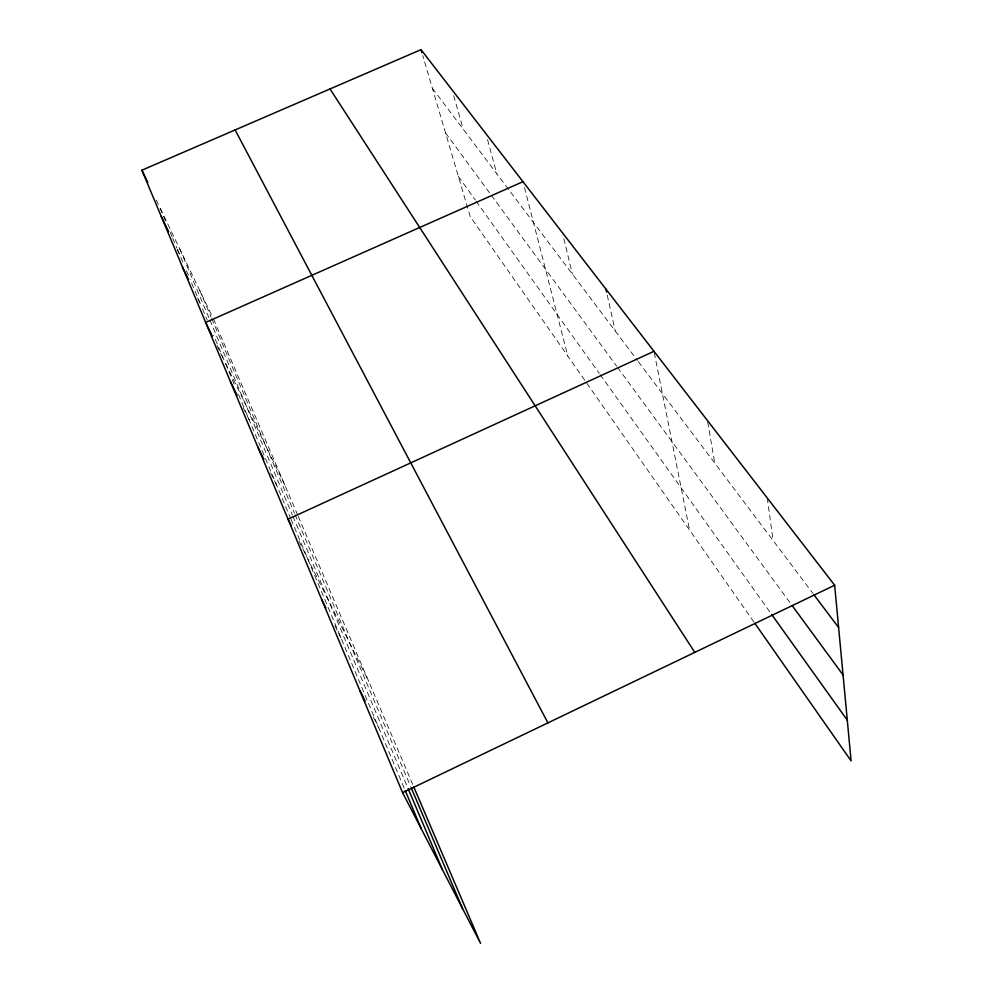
<?xml version="1.0" encoding="UTF-8"?>
<svg xmlns="http://www.w3.org/2000/svg" width="993" height="993" viewBox="0 0 993 993"><rect width="100%" height="100%" fill="white"/><g stroke="black" fill="none" stroke-linecap="round" stroke-linejoin="round"><path stroke-width="0.74" stroke-dasharray="4.96 3.72" d="M432.389 88.29L637.419 360.447M638.338 361.675L812.783 593.231M445.509 132.777L490.443 194.069M491.336 195.286L616.653 366.194M617.559 367.447L790.565 603.384M458.344 176.344L475.262 200.003M476.156 201.256L599.3 373.43M600.194 374.684L770.903 613.376M753.923 622.015L470.198 216.573L422.757 55.596M373.368 717.169L378.829 727.894M334.84 625.751L341.009 638.027M298.98 541.16L368.713 681.384M270.642 472.966L276.749 485.354M243.186 407.626L249.231 419.965M216.921 345.576L224.219 360.546L213.644 335.435M284.941 485.155L224.877 361.911L234.931 386.016M197.458 297.999L200.723 304.739L189.986 279.232M177.263 249.591L179.261 253.724M156.286 200.114L159.55 206.916M160.208 208.282L212.85 317.686M213.507 319.051L297.689 515.007M298.285 516.422L413.2 785.562M199.754 290.465L211.099 317.139M211.695 318.542L294.462 513.207M295.07 514.635L410.581 786.307M179.87 249.144L209.312 318.728M209.908 320.118L292.339 514.933M292.935 516.348L407.54 787.201M160.146 208.331L166.725 223.934M170.299 232.449L172.087 236.706M172.695 238.121L176.866 248.051M177.462 249.466L184.028 265.057M186.411 270.729L189.39 277.817M202.485 308.922L207.189 320.081M238.506 394.494L290.477 517.961M291.073 519.376L404.61 789.162M453.727 95.7L463.234 129.239M487.538 139.641L496.81 173.787M524.478 187.516L567.81 356.053M563.875 238.705L572.415 274.167M607.232 295.045L615.201 330.954M654.288 352.813L689.564 530.039M707.711 422.05L714.749 463.098M767.266 497.989L773.113 540.577"/><path stroke-width="1.49" d="M402.575 792.65L834.654 585.237L421.007 49.65L141.9 170.213L402.575 792.65L480.562 943.35L413.808 786.99M653.977 351.299L288.032 519.165L291.458 526.042M522.976 181.682L205.65 322.44L212.279 336.056M813.701 594.459L838.613 627.526M792.364 605.854L843.057 674.979M771.784 614.617L847.29 720.186M754.804 623.269L851.1 760.886L834.654 585.237M330.011 88.948L694.79 652.376M235.118 129.934L547.913 722.879M359.727 690.358L365.188 701.083M321.819 599.834L325.927 608.026M257.733 446.825L263.853 459.213M230.413 381.585L237.128 395.288M182.439 267.03L188.322 279.145M161.276 216.486L168.599 231.654M141.9 170.213L147.783 182.439M411.176 787.734L462.552 908.545M408.148 788.616L442.493 869.806M405.218 790.577L421.404 829.056M421.007 49.65L421.888 52.617M605.904 289.062L606.574 292.054"/></g></svg>
